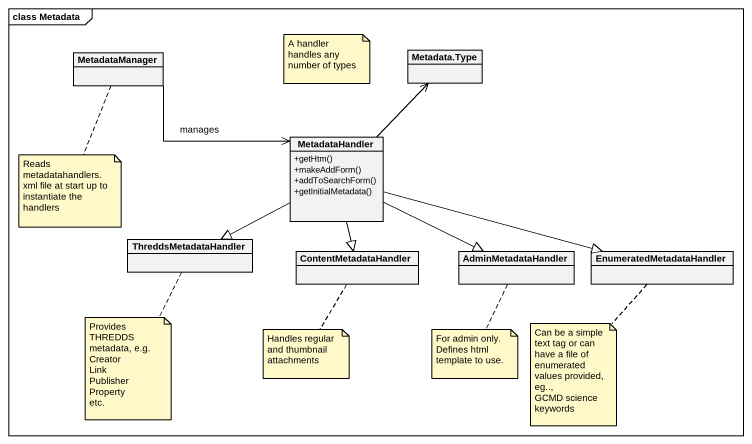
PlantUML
@startuml
mainframe class Metadata
hide circle
hide empty members
skinparam classAttributeIconSize 0
class MetadataManager
class "Metadata.Type" as Metadata_Type
class MetadataHandler {
  +getHtm()
  +makeAddForm()
  +addToSearchForm()
  +getInitialMetadata()
}
class ThreddsMetadataHandler
class ContentMetadataHandler
class AdminMetadataHandler
class EnumeratedMetadataHandler
MetadataManager -right-> MetadataHandler : manages
MetadataHandler -up-> Metadata_Type
MetadataHandler -left-|> ThreddsMetadataHandler
MetadataHandler --|> ContentMetadataHandler
MetadataHandler -right-|> AdminMetadataHandler
MetadataHandler -right-|> EnumeratedMetadataHandler
note as N1
  A handler handles any number of types
end note
note bottom of MetadataManager : Reads metadatahandlers.xml file at start up to instantiate the handlers
note bottom of ThreddsMetadataHandler
  Provides THREDDS metadata, e.g.
  Creator
  Link
  Publisher
  Property
  etc.
end note
note bottom of ContentMetadataHandler : Handles regular and thumbnail attachments
note bottom of AdminMetadataHandler : For admin only. Defines html template to use.
note bottom of EnumeratedMetadataHandler
  Can be a simple text tag or can have a file of enumerated values provided, eg..,
  GCMD science keywords
end note
@enduml
